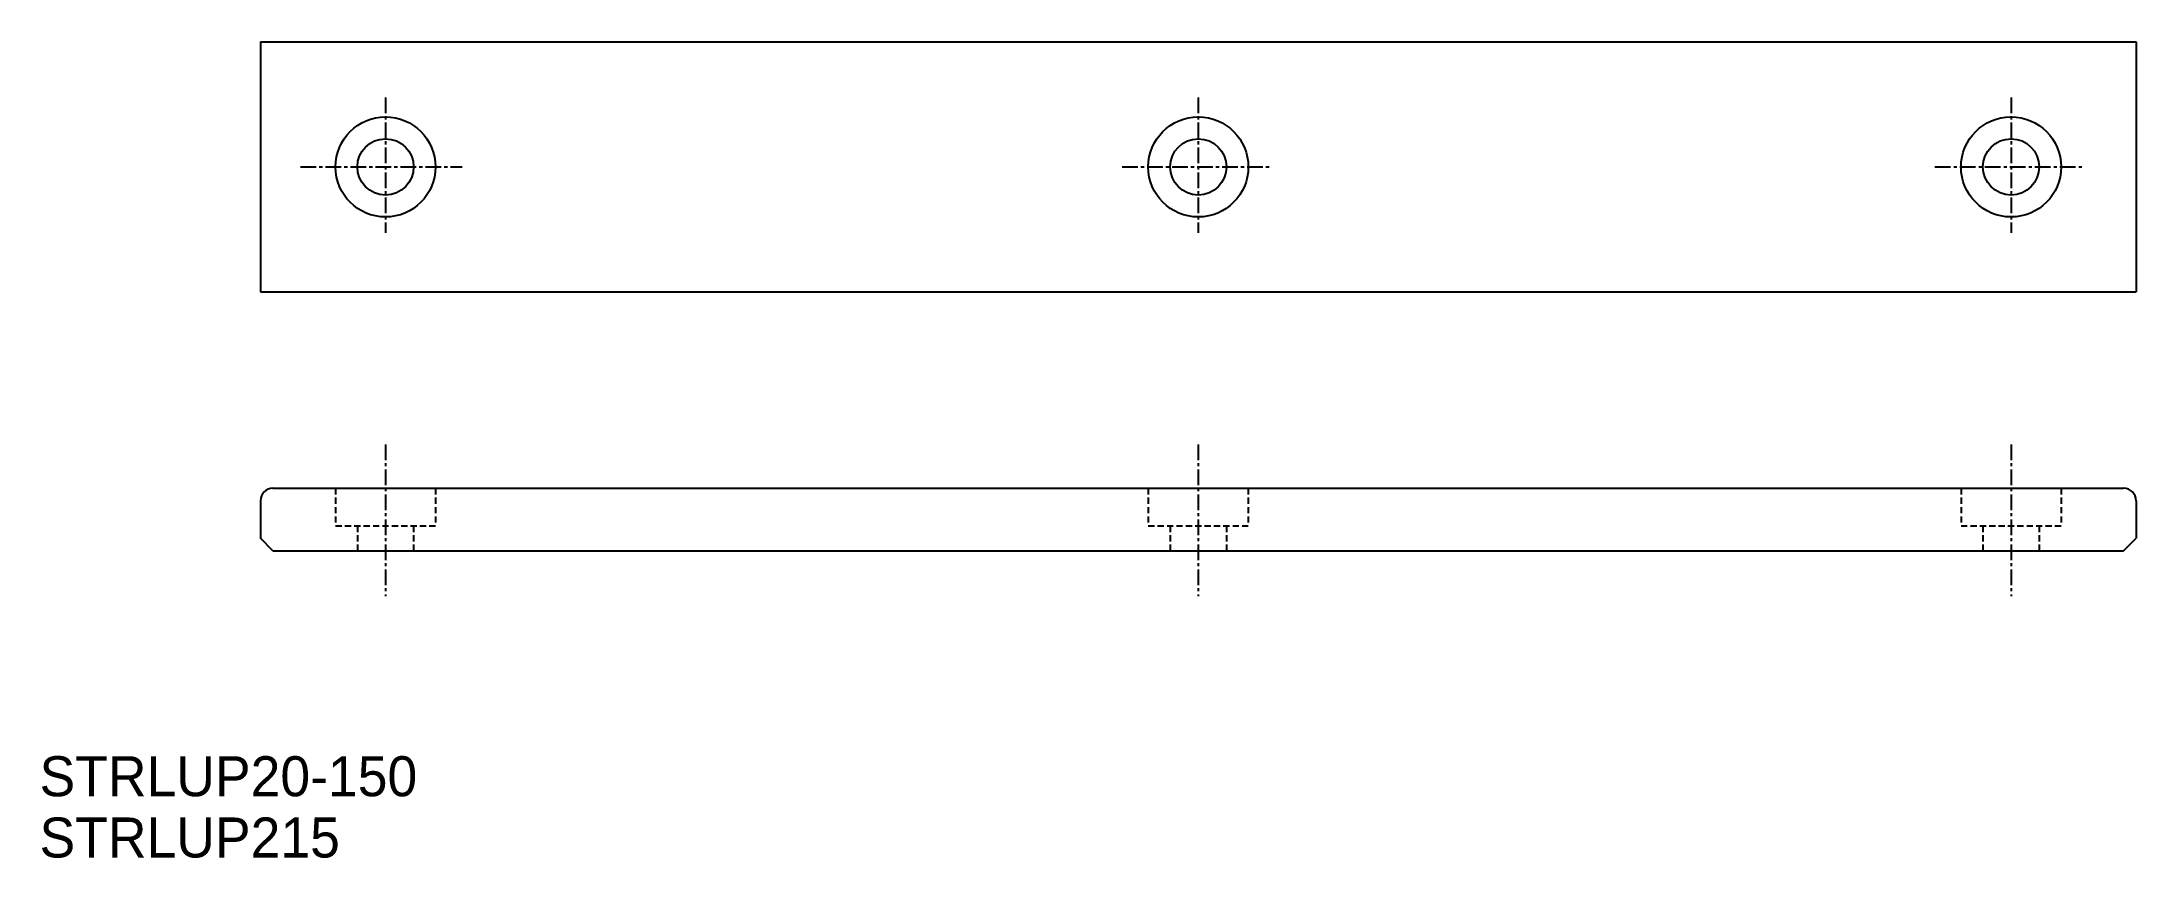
# Model space of a CAD drawing. Extents: x -7 to 160, y 15 to 80.
import ezdxf

# ---------------------------------------------------------------- set-up
doc = ezdxf.new("R2010")
doc.units = 0
doc.header["$MEASUREMENT"] = 0
doc.linetypes.add('CENTER', pattern=[2, 1.25, -0.25, 0.25, -0.25])
doc.linetypes.add('DASHED', pattern=[0.75, 0.5, -0.25])
doc.layers.get('0').update_dxf_attribs({"linetype": 'CONTINUOUS'})
doc.layers.add('CENTER', color=1, linetype='CENTER')

msp = doc.modelspace()

# ---------------------------------------------------------------- linework, layer by layer
at = {"color": 7, "linetype": 'Continuous'}
for p, q in [((10, 80), (160, 80)), ((10, 80), (10, 60)), ((160, 80), (160, 60)), ((10, 60), (160, 60)), ((11, 44.3), (159, 44.3)), ((10, 43.3), (10, 40.3)), ((160, 43.3), (160, 40.3)), ((11, 39.3), (10, 40.3)), ((159, 39.3), (160, 40.3)), ((11, 39.3), (159, 39.3))]:
    msp.add_line(p, q, dxfattribs=at)
at = {"color": 3, "linetype": 'DASHED'}
for p, q in [((16, 44.3), (16, 41.3)), ((24, 44.3), (24, 41.3)), ((81, 44.3), (81, 41.3)), ((89, 44.3), (89, 41.3)), ((146, 44.3), (146, 41.3)), ((154, 44.3), (154, 41.3)), ((16, 41.3), (24, 41.3)), ((17.75, 41.3), (17.75, 39.3)), ((22.25, 41.3), (22.25, 39.3)), ((81, 41.3), (89, 41.3)), ((82.75, 41.3), (82.75, 39.3)), ((87.25, 41.3), (87.25, 39.3)), ((146, 41.3), (154, 41.3)), ((147.75, 41.3), (147.75, 39.3)), ((152.25, 41.3), (152.25, 39.3))]:
    msp.add_line(p, q, dxfattribs=at)
at = {"color": 7, "linetype": 'Continuous'}
for centre, radius in [((20, 70), 4), ((85, 70), 4), ((150, 70), 4), ((20, 70), 2.25), ((85, 70), 2.25), ((150, 70), 2.25)]:
    msp.add_circle(centre, radius, dxfattribs=at)
for centre, start, end in [((11, 43.3), 90, 180), ((159, 43.3), 0, 90)]:
    msp.add_arc(centre, 1, start, end, dxfattribs=at)
at = {"layer": 'CENTER', "color": 1, "linetype": 'CENTER'}
for p, q in [((20, 75.55), (20, 64.72)), ((85, 75.55), (85, 64.72)), ((150, 75.55), (150, 64.72)), ((13.2, 70), (26.13, 70)), ((78.91, 70), (90.73, 70)), ((143.91, 70), (155.73, 70)), ((20, 47.81), (20, 35.67)), ((85, 47.81), (85, 35.67)), ((150, 47.81), (150, 35.67))]:
    msp.add_line(p, q, dxfattribs=at)

# ---------------------------------------------------------------- texts
at = {"color": 7, "linetype": 'Continuous'}
for s, p in [('STRLUP20-150', (-7.67, 19.67)), ('STRLUP215', (-7.67, 14.77))]:
    msp.add_text(s, height=3.2, dxfattribs=at).set_placement(p)

doc.saveas('drawing.dxf')
